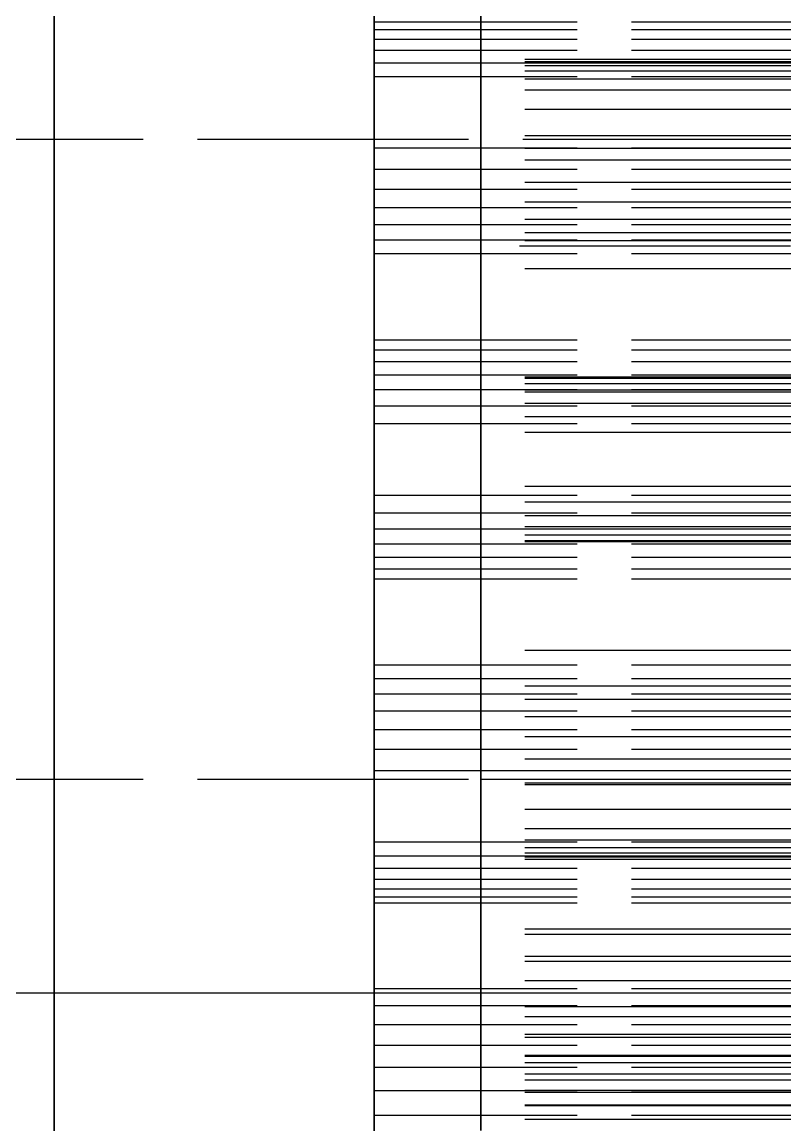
# Model space of a CAD drawing. Header units: millimetres. Extents: x -13 to 276, y -50 to 157.
# Drawn here: x 95.22 to 98.8, y 12.53 to 17.7 of the extents above; entities that cross this region are included whole.
import ezdxf

# ---------------------------------------------------------------- set-up
doc = ezdxf.new("R2010")
doc.units = ezdxf.units.MM
doc.linetypes.add('DASHED', pattern=[1.524, 1.27, -0.254])
doc.layers.add('HIDDEN', color=8, linetype='DASHED')
doc.layers.add('VISIBLE', color=7, linetype='CONTINUOUS')

msp = doc.modelspace()

# ---------------------------------------------------------------- linework, layer by layer
at = {"layer": 'HIDDEN'}
for points in [[(96.875, 21.58151), (96.875, 20.8831), (96.875, 20.18468), (96.875, 19.48627), (96.875, 18.78786), (96.875, 18.08944), (96.875, 17.39103), (96.875, 16.69262), (96.875, 15.99421), (96.875, 15.29579), (96.875, 14.59738), (96.875, 13.89897), (96.875, 13.20056), (96.875, 12.50214), (96.875, 11.80373), (96.875, 11.10532), (96.875, 10.4069), (96.875, 9.70849), (96.875, 9.01008), (96.875, 8.31167), (96.875, 7.61325)], [(96.875, 15.645), (96.875, 15.94857), (96.875, 16.25214), (96.875, 16.55571), (96.875, 16.85929), (96.875, 17.16286), (96.875, 17.46643), (96.875, 17.77), (96.875, 18.07357), (96.875, 18.37714), (96.875, 18.68071), (96.875, 18.98429), (96.875, 19.28786), (96.875, 19.59143), (96.875, 19.895), (96.875, 20.19857), (96.875, 20.50214), (96.875, 20.80571), (96.875, 21.10929), (96.875, 21.41286)], [(96.875, 21.41286), (96.875, 20.80571), (96.875, 20.19857), (96.875, 19.59143), (96.875, 18.98429), (96.875, 18.37714), (96.875, 17.77), (96.875, 17.16286), (96.875, 16.55571), (96.875, 15.94857), (96.875, 15.34143), (96.875, 14.73429), (96.875, 14.12714), (96.875, 13.52), (96.875, 12.91286), (96.875, 12.30571), (96.875, 11.69857), (96.875, 11.09143), (96.875, 10.48429), (96.875, 9.87714), (96.875, 9.27), (96.875, 8.66286), (96.875, 8.05571), (96.875, 7.44857)], [(95.375, 21.35929), (95.375, 20.59738), (95.375, 19.83548), (95.375, 19.07357), (95.375, 18.31167), (95.375, 17.54976), (95.375, 16.78786), (95.375, 16.02595), (95.375, 15.26405), (95.375, 14.50214), (95.375, 13.74024), (95.375, 12.97833), (95.375, 12.21643), (95.375, 11.45452), (95.375, 10.69262), (95.375, 9.93071), (95.375, 9.16881), (95.375, 8.4069), (95.375, 7.645)], [(96.875, 15.645), (96.875, 15.99421), (96.875, 16.34341), (96.875, 16.69262), (96.875, 17.04183), (96.875, 17.39103), (96.875, 17.74024), (96.875, 18.08944), (96.875, 18.43865), (96.875, 18.78786), (96.875, 19.13706), (96.875, 19.48627), (96.875, 19.83548), (96.875, 20.18468), (96.875, 20.53389), (96.875, 20.8831), (96.875, 21.2323)], [(97.375, 17.51967), (97.375, 17.8702)], [(97.375, 17.8702), (97.375, 17.51967)], [(96.875, 17.82754), (96.875, 17.65294), (96.875, 17.47833), (96.875, 17.30373), (96.875, 17.12913), (96.875, 16.95452), (96.875, 16.77992), (96.875, 16.60532), (96.875, 16.43071), (96.875, 16.25611), (96.875, 16.08151), (96.875, 15.9069), (96.875, 15.7323), (96.875, 15.5577), (96.875, 15.3831), (96.875, 15.20849), (96.875, 15.03389), (96.875, 14.85929), (96.875, 14.68468), (96.875, 14.51008), (96.875, 14.33548), (96.875, 14.16087), (96.875, 13.98627), (96.875, 13.81167), (96.875, 13.63706), (96.875, 13.46246), (96.875, 13.28786), (96.875, 13.11325), (96.875, 12.93865), (96.875, 12.76405), (96.875, 12.58944), (96.875, 12.41484)], [(95.375, 17.74817), (95.375, 17.66881), (95.375, 17.58944), (95.375, 17.51008), (95.375, 17.43071), (95.375, 17.35135), (95.375, 17.27198), (95.375, 17.19262), (95.375, 17.11325), (95.375, 17.03389), (95.375, 16.95452), (95.375, 16.87516), (95.375, 16.79579), (95.375, 16.71643), (95.375, 16.63706), (95.375, 16.5577), (95.375, 16.47833), (95.375, 16.39897), (95.375, 16.3196), (95.375, 16.24024), (95.375, 16.16087), (95.375, 16.08151), (95.375, 16.00214), (95.375, 15.92278), (95.375, 15.84341), (95.375, 15.76405), (95.375, 15.68468), (95.375, 15.60532), (95.375, 15.52595), (95.375, 15.44659), (95.375, 15.36722), (95.375, 15.28786), (95.375, 15.20849), (95.375, 15.12913), (95.375, 15.04976), (95.375, 14.9704), (95.375, 14.89103), (95.375, 14.81167), (95.375, 14.7323), (95.375, 14.65294), (95.375, 14.57357), (95.375, 14.49421), (95.375, 14.41484), (95.375, 14.33548), (95.375, 14.25611), (95.375, 14.17675), (95.375, 14.09738), (95.375, 14.01802), (95.375, 13.93865), (95.375, 13.85929), (95.375, 13.77992), (95.375, 13.70056), (95.375, 13.62119), (95.375, 13.54183), (95.375, 13.46246), (95.375, 13.3831), (95.375, 13.30373), (95.375, 13.22437), (95.375, 13.145)], [(95.375, 15.645), (95.375, 15.70849), (95.375, 15.77198), (95.375, 15.83548), (95.375, 15.89897), (95.375, 15.96246), (95.375, 16.02595), (95.375, 16.08944), (95.375, 16.15294), (95.375, 16.21643), (95.375, 16.27992), (95.375, 16.34341), (95.375, 16.4069), (95.375, 16.4704), (95.375, 16.53389), (95.375, 16.59738), (95.375, 16.66087), (95.375, 16.72437), (95.375, 16.78786), (95.375, 16.85135), (95.375, 16.91484), (95.375, 16.97833), (95.375, 17.04183), (95.375, 17.10532), (95.375, 17.16881), (95.375, 17.2323), (95.375, 17.29579), (95.375, 17.35929), (95.375, 17.42278), (95.375, 17.48627), (95.375, 17.54976), (95.375, 17.61325), (95.375, 17.67675), (95.375, 17.74024)], [(95.375, 17.74024), (95.375, 17.61325), (95.375, 17.48627), (95.375, 17.35929), (95.375, 17.2323), (95.375, 17.10532), (95.375, 16.97833), (95.375, 16.85135), (95.375, 16.72437), (95.375, 16.59738), (95.375, 16.4704), (95.375, 16.34341), (95.375, 16.21643), (95.375, 16.08944), (95.375, 15.96246), (95.375, 15.83548), (95.375, 15.70849), (95.375, 15.58151), (95.375, 15.45452), (95.375, 15.32754), (95.375, 15.20056), (95.375, 15.07357), (95.375, 14.94659), (95.375, 14.8196), (95.375, 14.69262), (95.375, 14.56563), (95.375, 14.43865), (95.375, 14.31167), (95.375, 14.18468), (95.375, 14.0577), (95.375, 13.93071), (95.375, 13.80373), (95.375, 13.67675), (95.375, 13.54976), (95.375, 13.42278), (95.375, 13.29579), (95.375, 13.16881), (95.375, 13.04183), (95.375, 12.91484), (95.375, 12.78786), (95.375, 12.66087), (95.375, 12.53389), (95.375, 12.4069)], [(95.375, 15.645), (95.375, 15.70849), (95.375, 15.77198), (95.375, 15.83548), (95.375, 15.89897), (95.375, 15.96246), (95.375, 16.02595), (95.375, 16.08944), (95.375, 16.15294), (95.375, 16.21643), (95.375, 16.27992), (95.375, 16.34341), (95.375, 16.4069), (95.375, 16.4704), (95.375, 16.53389), (95.375, 16.59738), (95.375, 16.66087), (95.375, 16.72437), (95.375, 16.78786), (95.375, 16.85135), (95.375, 16.91484), (95.375, 16.97833), (95.375, 17.04183), (95.375, 17.10532), (95.375, 17.16881), (95.375, 17.2323), (95.375, 17.29579), (95.375, 17.35929), (95.375, 17.42278), (95.375, 17.48627), (95.375, 17.54976), (95.375, 17.61325), (95.375, 17.67675), (95.375, 17.74024)], [(95.375, 17.74024), (95.375, 17.61325), (95.375, 17.48627), (95.375, 17.35929), (95.375, 17.2323), (95.375, 17.10532), (95.375, 16.97833), (95.375, 16.85135), (95.375, 16.72437), (95.375, 16.59738), (95.375, 16.4704), (95.375, 16.34341), (95.375, 16.21643), (95.375, 16.08944), (95.375, 15.96246), (95.375, 15.83548), (95.375, 15.70849), (95.375, 15.58151), (95.375, 15.45452), (95.375, 15.32754), (95.375, 15.20056), (95.375, 15.07357), (95.375, 14.94659), (95.375, 14.8196), (95.375, 14.69262), (95.375, 14.56563), (95.375, 14.43865), (95.375, 14.31167), (95.375, 14.18468), (95.375, 14.0577), (95.375, 13.93071), (95.375, 13.80373), (95.375, 13.67675), (95.375, 13.54976), (95.375, 13.42278), (95.375, 13.29579), (95.375, 13.16881), (95.375, 13.04183), (95.375, 12.91484), (95.375, 12.78786), (95.375, 12.66087), (95.375, 12.53389), (95.375, 12.4069)], [(96.875, 15.645), (96.875, 15.7323), (96.875, 15.8196), (96.875, 15.9069), (96.875, 15.99421), (96.875, 16.08151), (96.875, 16.16881), (96.875, 16.25611), (96.875, 16.34341), (96.875, 16.43071), (96.875, 16.51802), (96.875, 16.60532), (96.875, 16.69262), (96.875, 16.77992), (96.875, 16.86722), (96.875, 16.95452), (96.875, 17.04183), (96.875, 17.12913), (96.875, 17.21643), (96.875, 17.30373), (96.875, 17.39103), (96.875, 17.47833), (96.875, 17.56563), (96.875, 17.65294), (96.875, 17.74024)], [(95.375, 15.645), (95.375, 15.68468), (95.375, 15.72437), (95.375, 15.76405), (95.375, 15.80373), (95.375, 15.84341), (95.375, 15.8831), (95.375, 15.92278), (95.375, 15.96246), (95.375, 16.00214), (95.375, 16.04183), (95.375, 16.08151), (95.375, 16.12119), (95.375, 16.16087), (95.375, 16.20056), (95.375, 16.24024), (95.375, 16.27992), (95.375, 16.3196), (95.375, 16.35929), (95.375, 16.39897), (95.375, 16.43865), (95.375, 16.47833), (95.375, 16.51802), (95.375, 16.5577), (95.375, 16.59738), (95.375, 16.63706), (95.375, 16.67675), (95.375, 16.71643), (95.375, 16.75611), (95.375, 16.79579), (95.375, 16.83548), (95.375, 16.87516), (95.375, 16.91484), (95.375, 16.95452), (95.375, 16.99421), (95.375, 17.03389), (95.375, 17.07357), (95.375, 17.11325), (95.375, 17.15294), (95.375, 17.19262), (95.375, 17.2323), (95.375, 17.27198), (95.375, 17.31167), (95.375, 17.35135), (95.375, 17.39103), (95.375, 17.43071), (95.375, 17.4704), (95.375, 17.51008), (95.375, 17.54976), (95.375, 17.58944), (95.375, 17.62913), (95.375, 17.66881), (95.375, 17.70849)], [(96.875, 17.65794), (96.875, 17.69509)], [(96.875, 17.69509), (96.875, 17.65794)], [(100.875, 17.69509), (96.875, 17.69509)], [(96.875, 17.61327), (96.875, 17.65794)], [(96.875, 17.65794), (96.875, 17.61327)], [(100.875, 17.65794), (96.875, 17.65794)], [(100.875, 17.65794), (96.875, 17.65794)], [(96.875, 17.56156), (96.875, 17.61327)], [(96.875, 17.61327), (96.875, 17.56156)], [(100.875, 17.61327), (96.875, 17.61327)], [(100.875, 17.61327), (96.875, 17.61327)], [(96.875, 17.50319), (96.875, 17.56156)], [(96.875, 17.56156), (96.875, 17.50319)], [(100.875, 17.56156), (96.875, 17.56156)], [(100.875, 17.56156), (96.875, 17.56156)], [(96.875, 17.43843), (96.875, 17.50319)], [(96.875, 17.50319), (96.875, 17.43843)], [(100.875, 17.50319), (96.875, 17.50319)], [(100.875, 17.50319), (96.875, 17.50319)], [(97.375, 17.10316), (97.375, 17.51967)], [(97.375, 17.51967), (97.375, 17.10316)], [(100.375, 17.51967), (97.375, 17.51967)], [(100.375, 17.51967), (97.375, 17.51967)], [(97.375, 17.50301), (97.375, 17.50859)], [(97.375, 17.50859), (97.375, 17.50423)], [(97.375, 17.50423), (97.375, 17.50859)], [(97.375, 17.50859), (97.375, 17.50301)], [(100.375, 17.50859), (97.375, 17.50859)], [(100.375, 17.50859), (97.375, 17.50859)], [(97.375, 17.50423), (97.375, 17.48976)], [(97.375, 17.48976), (97.375, 17.50423)], [(100.375, 17.50423), (97.375, 17.50423)], [(100.375, 17.50423), (97.375, 17.50423)], [(97.375, 17.28472), (97.375, 17.50301)], [(97.375, 17.50301), (97.375, 17.28472)], [(100.375, 17.50301), (97.375, 17.50301)], [(100.375, 17.50301), (97.375, 17.50301)], [(97.375, 17.48976), (97.375, 17.46475)], [(97.375, 17.46475), (97.375, 17.48976)], [(100.375, 17.48976), (97.375, 17.48976)], [(100.375, 17.48976), (97.375, 17.48976)], [(96.875, 17.10388), (96.875, 17.43843)], [(96.875, 17.43843), (96.875, 17.10388)], [(100.875, 17.43843), (96.875, 17.43843)], [(100.875, 17.43843), (96.875, 17.43843)], [(97.375, 17.46475), (97.375, 17.42811)], [(97.375, 17.42811), (97.375, 17.46475)], [(100.375, 17.46475), (97.375, 17.46475)], [(100.375, 17.46475), (97.375, 17.46475)], [(97.375, 17.42811), (97.375, 17.37581)], [(97.375, 17.37581), (97.375, 17.42811)], [(100.375, 17.42811), (97.375, 17.42811)], [(100.375, 17.42811), (97.375, 17.42811)], [(97.375, 17.37581), (97.375, 17.10316)], [(97.375, 17.10316), (97.375, 17.37581)], [(100.375, 17.37581), (97.375, 17.37581)], [(100.375, 17.37581), (97.375, 17.37581)], [(97.375, 17.16201), (97.375, 17.28472)], [(97.375, 17.28472), (97.375, 17.16201)], [(100.375, 17.28472), (97.375, 17.28472)], [(100.375, 17.28472), (97.375, 17.28472)], [(97.375, 17.04819), (97.375, 17.16201)], [(97.375, 17.16201), (97.375, 17.04819)], [(100.375, 17.16201), (97.375, 17.16201)], [(100.375, 17.16201), (97.375, 17.16201)], [(146.085, 17.145), (89.375, 17.145)], [(96.875, 17.00434), (96.875, 17.10388)], [(96.875, 17.10388), (96.875, 17.00434)], [(100.875, 17.10388), (96.875, 17.10388)], [(100.875, 17.10388), (96.875, 17.10388)], [(100.375, 17.10316), (97.375, 17.10316)], [(100.375, 17.10316), (97.375, 17.10316)], [(96.875, 16.91113), (96.875, 17.00434)], [(96.875, 17.00434), (96.875, 16.91113)], [(100.875, 17.00434), (96.875, 17.00434)], [(100.875, 17.00434), (96.875, 17.00434)], [(97.375, 16.94403), (97.375, 17.04819)], [(97.375, 17.04819), (97.375, 16.94403)], [(100.375, 17.04819), (97.375, 17.04819)], [(100.375, 17.04819), (97.375, 17.04819)], [(96.875, 16.82454), (96.875, 16.91113)], [(96.875, 16.91113), (96.875, 16.82454)], [(100.875, 16.91113), (96.875, 16.91113)], [(100.875, 16.91113), (96.875, 16.91113)], [(97.375, 16.85059), (97.375, 16.94403)], [(97.375, 16.94403), (97.375, 16.85059)], [(100.375, 16.94403), (97.375, 16.94403)], [(100.375, 16.94403), (97.375, 16.94403)], [(97.375, 16.76971), (97.375, 16.85059)], [(97.375, 16.85059), (97.375, 16.76971)], [(100.375, 16.85059), (97.375, 16.85059)], [(100.375, 16.85059), (97.375, 16.85059)], [(96.875, 16.74496), (96.875, 16.82454)], [(96.875, 16.82454), (96.875, 16.74496)], [(100.875, 16.82454), (96.875, 16.82454)], [(100.875, 16.82454), (96.875, 16.82454)], [(96.875, 16.67291), (96.875, 16.74496)], [(96.875, 16.74496), (96.875, 16.67291)], [(100.875, 16.74496), (96.875, 16.74496)], [(100.875, 16.74496), (96.875, 16.74496)], [(97.375, 16.70668), (97.375, 16.76971)], [(97.375, 16.76971), (97.375, 16.70668)], [(100.375, 16.76971), (97.375, 16.76971)], [(100.375, 16.76971), (97.375, 16.76971)], [(97.375, 16.53944), (97.375, 16.70668)], [(97.375, 16.70668), (97.375, 16.53944)], [(100.375, 16.70668), (97.375, 16.70668)], [(100.375, 16.70668), (97.375, 16.70668)], [(96.875, 16.60911), (96.875, 16.67291)], [(96.875, 16.67291), (96.875, 16.60911)], [(100.875, 16.67291), (96.875, 16.67291)], [(100.875, 16.67291), (96.875, 16.67291)], [(97.375, 16.67), (97.375, 16.62952), (97.375, 16.58905), (97.375, 16.54857), (97.375, 16.5081), (97.375, 16.46762), (97.375, 16.42714), (97.375, 16.38667), (97.375, 16.34619), (97.375, 16.30571), (97.375, 16.26524), (97.375, 16.22476), (97.375, 16.18429), (97.375, 16.14381), (97.375, 16.10333), (97.375, 16.06286), (97.375, 16.02238), (97.375, 15.9819), (97.375, 15.94143), (97.375, 15.90095), (97.375, 15.86048), (97.375, 15.82), (97.375, 15.77952), (97.375, 15.73905), (97.375, 15.69857), (97.375, 15.6581), (97.375, 15.61762), (97.375, 15.57714), (97.375, 15.53667), (97.375, 15.49619), (97.375, 15.45571), (97.375, 15.41524), (97.375, 15.37476), (97.375, 15.33429), (97.375, 15.29381), (97.375, 15.25333), (97.375, 15.21286), (97.375, 15.17238), (97.375, 15.1319), (97.375, 15.09143), (97.375, 15.05095), (97.375, 15.01048), (97.375, 14.97), (97.375, 14.92952), (97.375, 14.88905), (97.375, 14.84857), (97.375, 14.8081), (97.375, 14.76762), (97.375, 14.72714), (97.375, 14.68667), (97.375, 14.64619), (97.375, 14.60571), (97.375, 14.56524), (97.375, 14.52476), (97.375, 14.48429), (97.375, 14.44381), (97.375, 14.40333), (97.375, 14.36286), (97.375, 14.32238), (97.375, 14.2819), (97.375, 14.24143), (97.375, 14.20095), (97.375, 14.16048), (97.375, 14.12)], [(97.375, 14.12), (97.375, 14.16048), (97.375, 14.20095), (97.375, 14.24143), (97.375, 14.2819), (97.375, 14.32238), (97.375, 14.36286), (97.375, 14.40333), (97.375, 14.44381), (97.375, 14.48429), (97.375, 14.52476), (97.375, 14.56524), (97.375, 14.60571), (97.375, 14.64619), (97.375, 14.68667), (97.375, 14.72714), (97.375, 14.76762), (97.375, 14.8081), (97.375, 14.84857), (97.375, 14.88905), (97.375, 14.92952), (97.375, 14.97), (97.375, 15.01048), (97.375, 15.05095), (97.375, 15.09143), (97.375, 15.1319), (97.375, 15.17238), (97.375, 15.21286), (97.375, 15.25333), (97.375, 15.29381), (97.375, 15.33429), (97.375, 15.37476), (97.375, 15.41524), (97.375, 15.45571), (97.375, 15.49619), (97.375, 15.53667), (97.375, 15.57714), (97.375, 15.61762), (97.375, 15.6581), (97.375, 15.69857), (97.375, 15.73905), (97.375, 15.77952), (97.375, 15.82), (97.375, 15.86048), (97.375, 15.90095), (97.375, 15.94143), (97.375, 15.9819), (97.375, 16.02238), (97.375, 16.06286), (97.375, 16.10333), (97.375, 16.14381), (97.375, 16.18429), (97.375, 16.22476), (97.375, 16.26524), (97.375, 16.30571), (97.375, 16.34619), (97.375, 16.38667), (97.375, 16.42714), (97.375, 16.46762), (97.375, 16.5081), (97.375, 16.54857), (97.375, 16.58905), (97.375, 16.62952), (97.375, 16.67)], [(100.375, 16.67), (97.375, 16.67)], [(100.375, 16.67), (97.375, 16.67)], [(97.375, 15.645), (97.375, 15.66087), (97.375, 15.67675), (97.375, 15.69262), (97.375, 15.70849), (97.375, 15.72437), (97.375, 15.74024), (97.375, 15.75611), (97.375, 15.77198), (97.375, 15.78786), (97.375, 15.80373), (97.375, 15.8196), (97.375, 15.83548), (97.375, 15.85135), (97.375, 15.86722), (97.375, 15.8831), (97.375, 15.89897), (97.375, 15.91484), (97.375, 15.93071), (97.375, 15.94659), (97.375, 15.96246), (97.375, 15.97833), (97.375, 15.99421), (97.375, 16.01008), (97.375, 16.02595), (97.375, 16.04183), (97.375, 16.0577), (97.375, 16.07357), (97.375, 16.08944), (97.375, 16.10532), (97.375, 16.12119), (97.375, 16.13706), (97.375, 16.15294), (97.375, 16.16881), (97.375, 16.18468), (97.375, 16.20056), (97.375, 16.21643), (97.375, 16.2323), (97.375, 16.24817), (97.375, 16.26405), (97.375, 16.27992), (97.375, 16.29579), (97.375, 16.31167), (97.375, 16.32754), (97.375, 16.34341), (97.375, 16.35929), (97.375, 16.37516), (97.375, 16.39103), (97.375, 16.4069), (97.375, 16.42278), (97.375, 16.43865), (97.375, 16.45452), (97.375, 16.4704), (97.375, 16.48627), (97.375, 16.50214), (97.375, 16.51802), (97.375, 16.53389), (97.375, 16.54976), (97.375, 16.56563), (97.375, 16.58151), (97.375, 16.59738), (97.375, 16.61325), (97.375, 16.62913), (97.375, 16.645)], [(101.874, 16.645), (97.375, 16.645)], [(101.874, 16.645), (97.375, 16.645)], [(97.375, 16.645), (97.375, 16.60532), (97.375, 16.56563), (97.375, 16.52595), (97.375, 16.48627), (97.375, 16.44659), (97.375, 16.4069), (97.375, 16.36722), (97.375, 16.32754), (97.375, 16.28786), (97.375, 16.24817), (97.375, 16.20849), (97.375, 16.16881), (97.375, 16.12913), (97.375, 16.08944), (97.375, 16.04976), (97.375, 16.01008), (97.375, 15.9704), (97.375, 15.93071), (97.375, 15.89103), (97.375, 15.85135), (97.375, 15.81167), (97.375, 15.77198), (97.375, 15.7323), (97.375, 15.69262), (97.375, 15.65294), (97.375, 15.61325), (97.375, 15.57357), (97.375, 15.53389), (97.375, 15.49421), (97.375, 15.45452), (97.375, 15.41484), (97.375, 15.37516), (97.375, 15.33548), (97.375, 15.29579), (97.375, 15.25611), (97.375, 15.21643), (97.375, 15.17675), (97.375, 15.13706), (97.375, 15.09738), (97.375, 15.0577), (97.375, 15.01802), (97.375, 14.97833), (97.375, 14.93865), (97.375, 14.89897), (97.375, 14.85929), (97.375, 14.8196), (97.375, 14.77992), (97.375, 14.74024), (97.375, 14.70056), (97.375, 14.66087), (97.375, 14.62119), (97.375, 14.58151), (97.375, 14.54183), (97.375, 14.50214), (97.375, 14.46246), (97.375, 14.42278), (97.375, 14.3831), (97.375, 14.34341), (97.375, 14.30373), (97.375, 14.26405), (97.375, 14.22437), (97.375, 14.18468), (97.375, 14.145)], [(96.875, 16.20483), (96.875, 16.60911)], [(96.875, 16.60911), (96.875, 16.20483)], [(100.875, 16.60911), (96.875, 16.60911)], [(100.875, 16.60911), (96.875, 16.60911)], [(97.375, 15.97047), (97.375, 16.53944)], [(97.375, 16.53944), (97.375, 15.97047)], [(100.375, 16.53944), (97.375, 16.53944)], [(100.375, 16.53944), (97.375, 16.53944)], [(96.875, 16.15828), (96.875, 16.20483)], [(96.875, 16.20483), (96.875, 16.15828)], [(100.875, 16.20483), (96.875, 16.20483)], [(100.875, 16.20483), (96.875, 16.20483)], [(96.875, 16.10345), (96.875, 16.15828)], [(96.875, 16.15828), (96.875, 16.10345)], [(100.875, 16.15828), (96.875, 16.15828)], [(100.875, 16.15828), (96.875, 16.15828)], [(96.875, 16.04105), (96.875, 16.10345)], [(96.875, 16.10345), (96.875, 16.04105)], [(100.875, 16.10345), (96.875, 16.10345)], [(100.875, 16.10345), (96.875, 16.10345)], [(96.875, 15.97161), (96.875, 16.04105)], [(96.875, 16.04105), (96.875, 15.97161)], [(100.875, 16.04105), (96.875, 16.04105)], [(100.875, 16.04105), (96.875, 16.04105)], [(97.375, 16.02513), (97.375, 16.03132)], [(97.375, 16.03132), (97.375, 15.97047)], [(97.375, 16.03132), (97.375, 16.02513)], [(97.375, 15.97047), (97.375, 16.03132)], [(100.375, 16.03132), (97.375, 16.03132)], [(100.375, 16.03132), (97.375, 16.03132)], [(97.375, 15.99958), (97.375, 16.02513)], [(97.375, 16.02513), (97.375, 15.99958)], [(100.375, 16.02513), (97.375, 16.02513)], [(100.375, 16.02513), (97.375, 16.02513)], [(96.875, 15.89549), (96.875, 15.97161)], [(96.875, 15.97161), (96.875, 15.89549)], [(100.875, 15.97161), (96.875, 15.97161)], [(100.875, 15.97161), (96.875, 15.97161)], [(97.375, 15.96008), (97.375, 15.99958)], [(97.375, 15.99958), (97.375, 15.96008)], [(100.375, 15.99958), (97.375, 15.99958)], [(100.375, 15.99958), (97.375, 15.99958)], [(100.375, 15.97047), (97.375, 15.97047)], [(100.375, 15.97047), (97.375, 15.97047)], [(97.375, 15.90829), (97.375, 15.96008)], [(97.375, 15.96008), (97.375, 15.90829)], [(100.375, 15.96008), (97.375, 15.96008)], [(100.375, 15.96008), (97.375, 15.96008)], [(96.875, 15.81299), (96.875, 15.89549)], [(96.875, 15.89549), (96.875, 15.81299)], [(100.875, 15.89549), (96.875, 15.89549)], [(100.875, 15.89549), (96.875, 15.89549)], [(97.375, 15.8451), (97.375, 15.90829)], [(97.375, 15.90829), (97.375, 15.8451)], [(100.375, 15.90829), (97.375, 15.90829)], [(100.375, 15.90829), (97.375, 15.90829)], [(97.375, 15.77103), (97.375, 15.8451)], [(97.375, 15.8451), (97.375, 15.77103)], [(100.375, 15.8451), (97.375, 15.8451)], [(100.375, 15.8451), (97.375, 15.8451)], [(96.875, 15.47701), (96.875, 15.81299)], [(96.875, 15.81299), (96.875, 15.47701)], [(100.875, 15.81299), (96.875, 15.81299)], [(100.875, 15.81299), (96.875, 15.81299)], [(97.375, 15.51897), (97.375, 15.77103)], [(97.375, 15.77103), (97.375, 15.51897)], [(100.375, 15.77103), (97.375, 15.77103)], [(100.375, 15.77103), (97.375, 15.77103)], [(95.375, 12.4704), (95.375, 12.53389), (95.375, 12.59738), (95.375, 12.66087), (95.375, 12.72437), (95.375, 12.78786), (95.375, 12.85135), (95.375, 12.91484), (95.375, 12.97833), (95.375, 13.04183), (95.375, 13.10532), (95.375, 13.16881), (95.375, 13.2323), (95.375, 13.29579), (95.375, 13.35929), (95.375, 13.42278), (95.375, 13.48627), (95.375, 13.54976), (95.375, 13.61325), (95.375, 13.67675), (95.375, 13.74024), (95.375, 13.80373), (95.375, 13.86722), (95.375, 13.93071), (95.375, 13.99421), (95.375, 14.0577), (95.375, 14.12119), (95.375, 14.18468), (95.375, 14.24817), (95.375, 14.31167), (95.375, 14.37516), (95.375, 14.43865), (95.375, 14.50214), (95.375, 14.56563), (95.375, 14.62913), (95.375, 14.69262), (95.375, 14.75611), (95.375, 14.8196), (95.375, 14.8831), (95.375, 14.94659), (95.375, 15.01008), (95.375, 15.07357), (95.375, 15.13706), (95.375, 15.20056), (95.375, 15.26405), (95.375, 15.32754), (95.375, 15.39103), (95.375, 15.45452), (95.375, 15.51802), (95.375, 15.58151), (95.375, 15.645)], [(95.375, 12.4704), (95.375, 12.53389), (95.375, 12.59738), (95.375, 12.66087), (95.375, 12.72437), (95.375, 12.78786), (95.375, 12.85135), (95.375, 12.91484), (95.375, 12.97833), (95.375, 13.04183), (95.375, 13.10532), (95.375, 13.16881), (95.375, 13.2323), (95.375, 13.29579), (95.375, 13.35929), (95.375, 13.42278), (95.375, 13.48627), (95.375, 13.54976), (95.375, 13.61325), (95.375, 13.67675), (95.375, 13.74024), (95.375, 13.80373), (95.375, 13.86722), (95.375, 13.93071), (95.375, 13.99421), (95.375, 14.0577), (95.375, 14.12119), (95.375, 14.18468), (95.375, 14.24817), (95.375, 14.31167), (95.375, 14.37516), (95.375, 14.43865), (95.375, 14.50214), (95.375, 14.56563), (95.375, 14.62913), (95.375, 14.69262), (95.375, 14.75611), (95.375, 14.8196), (95.375, 14.8831), (95.375, 14.94659), (95.375, 15.01008), (95.375, 15.07357), (95.375, 15.13706), (95.375, 15.20056), (95.375, 15.26405), (95.375, 15.32754), (95.375, 15.39103), (95.375, 15.45452), (95.375, 15.51802), (95.375, 15.58151), (95.375, 15.645)], [(95.375, 13.145), (95.375, 13.18468), (95.375, 13.22437), (95.375, 13.26405), (95.375, 13.30373), (95.375, 13.34341), (95.375, 13.3831), (95.375, 13.42278), (95.375, 13.46246), (95.375, 13.50214), (95.375, 13.54183), (95.375, 13.58151), (95.375, 13.62119), (95.375, 13.66087), (95.375, 13.70056), (95.375, 13.74024), (95.375, 13.77992), (95.375, 13.8196), (95.375, 13.85929), (95.375, 13.89897), (95.375, 13.93865), (95.375, 13.97833), (95.375, 14.01802), (95.375, 14.0577), (95.375, 14.09738), (95.375, 14.13706), (95.375, 14.17675), (95.375, 14.21643), (95.375, 14.25611), (95.375, 14.29579), (95.375, 14.33548), (95.375, 14.37516), (95.375, 14.41484), (95.375, 14.45452), (95.375, 14.49421), (95.375, 14.53389), (95.375, 14.57357), (95.375, 14.61325), (95.375, 14.65294), (95.375, 14.69262), (95.375, 14.7323), (95.375, 14.77198), (95.375, 14.81167), (95.375, 14.85135), (95.375, 14.89103), (95.375, 14.93071), (95.375, 14.9704), (95.375, 15.01008), (95.375, 15.04976), (95.375, 15.08944), (95.375, 15.12913), (95.375, 15.16881), (95.375, 15.20849), (95.375, 15.24817), (95.375, 15.28786), (95.375, 15.32754), (95.375, 15.36722), (95.375, 15.4069), (95.375, 15.44659), (95.375, 15.48627), (95.375, 15.52595), (95.375, 15.56563), (95.375, 15.60532), (95.375, 15.645)], [(96.875, 12.50214), (96.875, 12.58944), (96.875, 12.67675), (96.875, 12.76405), (96.875, 12.85135), (96.875, 12.93865), (96.875, 13.02595), (96.875, 13.11325), (96.875, 13.20056), (96.875, 13.28786), (96.875, 13.37516), (96.875, 13.46246), (96.875, 13.54976), (96.875, 13.63706), (96.875, 13.72437), (96.875, 13.81167), (96.875, 13.89897), (96.875, 13.98627), (96.875, 14.07357), (96.875, 14.16087), (96.875, 14.24817), (96.875, 14.33548), (96.875, 14.42278), (96.875, 14.51008), (96.875, 14.59738), (96.875, 14.68468), (96.875, 14.77198), (96.875, 14.85929), (96.875, 14.94659), (96.875, 15.03389), (96.875, 15.12119), (96.875, 15.20849), (96.875, 15.29579), (96.875, 15.3831), (96.875, 15.4704), (96.875, 15.5577), (96.875, 15.645)], [(96.875, 7.61325), (96.875, 7.96246), (96.875, 8.31167), (96.875, 8.66087), (96.875, 9.01008), (96.875, 9.35929), (96.875, 9.70849), (96.875, 10.0577), (96.875, 10.4069), (96.875, 10.75611), (96.875, 11.10532), (96.875, 11.45452), (96.875, 11.80373), (96.875, 12.15294), (96.875, 12.50214), (96.875, 12.85135), (96.875, 13.20056), (96.875, 13.54976), (96.875, 13.89897), (96.875, 14.24817), (96.875, 14.59738), (96.875, 14.94659), (96.875, 15.29579), (96.875, 15.645)], [(96.875, 12.30571), (96.875, 12.60929), (96.875, 12.91286), (96.875, 13.21643), (96.875, 13.52), (96.875, 13.82357), (96.875, 14.12714), (96.875, 14.43071), (96.875, 14.73429), (96.875, 15.03786), (96.875, 15.34143), (96.875, 15.645)], [(97.375, 14.145), (97.375, 14.16881), (97.375, 14.19262), (97.375, 14.21643), (97.375, 14.24024), (97.375, 14.26405), (97.375, 14.28786), (97.375, 14.31167), (97.375, 14.33548), (97.375, 14.35929), (97.375, 14.3831), (97.375, 14.4069), (97.375, 14.43071), (97.375, 14.45452), (97.375, 14.47833), (97.375, 14.50214), (97.375, 14.52595), (97.375, 14.54976), (97.375, 14.57357), (97.375, 14.59738), (97.375, 14.62119), (97.375, 14.645), (97.375, 14.66881), (97.375, 14.69262), (97.375, 14.71643), (97.375, 14.74024), (97.375, 14.76405), (97.375, 14.78786), (97.375, 14.81167), (97.375, 14.83548), (97.375, 14.85929), (97.375, 14.8831), (97.375, 14.9069), (97.375, 14.93071), (97.375, 14.95452), (97.375, 14.97833), (97.375, 15.00214), (97.375, 15.02595), (97.375, 15.04976), (97.375, 15.07357), (97.375, 15.09738), (97.375, 15.12119), (97.375, 15.145), (97.375, 15.16881), (97.375, 15.19262), (97.375, 15.21643), (97.375, 15.24024), (97.375, 15.26405), (97.375, 15.28786), (97.375, 15.31167), (97.375, 15.33548), (97.375, 15.35929), (97.375, 15.3831), (97.375, 15.4069), (97.375, 15.43071), (97.375, 15.45452), (97.375, 15.47833), (97.375, 15.50214), (97.375, 15.52595), (97.375, 15.54976), (97.375, 15.57357), (97.375, 15.59738), (97.375, 15.62119), (97.375, 15.645)], [(97.375, 15.4449), (97.375, 15.51897)], [(97.375, 15.51897), (97.375, 15.4449)], [(100.375, 15.51897), (97.375, 15.51897)], [(100.375, 15.51897), (97.375, 15.51897)], [(96.875, 15.39451), (96.875, 15.47701)], [(96.875, 15.47701), (96.875, 15.39451)], [(100.875, 15.47701), (96.875, 15.47701)], [(100.875, 15.47701), (96.875, 15.47701)], [(97.375, 15.38171), (97.375, 15.4449)], [(97.375, 15.4449), (97.375, 15.38171)], [(100.375, 15.4449), (97.375, 15.4449)], [(100.375, 15.4449), (97.375, 15.4449)], [(96.875, 15.31839), (96.875, 15.39451)], [(96.875, 15.39451), (96.875, 15.31839)], [(100.875, 15.39451), (96.875, 15.39451)], [(100.875, 15.39451), (96.875, 15.39451)], [(97.375, 15.32992), (97.375, 15.38171)], [(97.375, 15.38171), (97.375, 15.32992)], [(100.375, 15.38171), (97.375, 15.38171)], [(100.375, 15.38171), (97.375, 15.38171)], [(96.875, 15.24895), (96.875, 15.31839)], [(96.875, 15.31839), (96.875, 15.24895)], [(100.875, 15.31839), (96.875, 15.31839)], [(100.875, 15.31839), (96.875, 15.31839)], [(97.375, 15.29042), (97.375, 15.32992)], [(97.375, 15.32992), (97.375, 15.29042)], [(100.375, 15.32992), (97.375, 15.32992)], [(100.375, 15.32992), (97.375, 15.32992)], [(100.375, 15.31953), (97.375, 15.31953)], [(97.375, 15.31953), (97.375, 15.25868)], [(97.375, 14.75056), (97.375, 15.31953)], [(97.375, 15.31953), (97.375, 14.75056)], [(97.375, 15.25868), (97.375, 15.31953)], [(100.375, 15.31953), (97.375, 15.31953)], [(96.875, 15.18655), (96.875, 15.24895)], [(96.875, 15.24895), (96.875, 15.18655)], [(100.875, 15.24895), (96.875, 15.24895)], [(100.875, 15.24895), (96.875, 15.24895)], [(97.375, 15.26487), (97.375, 15.29042)], [(97.375, 15.29042), (97.375, 15.26487)], [(100.375, 15.29042), (97.375, 15.29042)], [(100.375, 15.29042), (97.375, 15.29042)], [(100.375, 15.26487), (97.375, 15.26487)], [(97.375, 15.25868), (97.375, 15.26487)], [(97.375, 15.26487), (97.375, 15.25868)], [(100.375, 15.26487), (97.375, 15.26487)], [(100.375, 15.25868), (97.375, 15.25868)], [(100.375, 15.25868), (97.375, 15.25868)], [(96.875, 15.13172), (96.875, 15.18655)], [(96.875, 15.18655), (96.875, 15.13172)], [(100.875, 15.18655), (96.875, 15.18655)], [(100.875, 15.18655), (96.875, 15.18655)], [(96.875, 15.08517), (96.875, 15.13172)], [(96.875, 15.13172), (96.875, 15.08517)], [(100.875, 15.13172), (96.875, 15.13172)], [(100.875, 15.13172), (96.875, 15.13172)], [(96.875, 15.08517), (96.875, 14.68089)], [(96.875, 14.68089), (96.875, 15.08517)], [(100.875, 15.08517), (96.875, 15.08517)], [(100.875, 15.08517), (96.875, 15.08517)], [(100.375, 14.75056), (97.375, 14.75056)], [(97.375, 14.58332), (97.375, 14.75056)], [(97.375, 14.75056), (97.375, 14.58332)], [(100.375, 14.75056), (97.375, 14.75056)], [(96.875, 14.68089), (96.875, 14.61709)], [(96.875, 14.61709), (96.875, 14.68089)], [(100.875, 14.68089), (96.875, 14.68089)], [(100.875, 14.68089), (96.875, 14.68089)], [(96.875, 14.61709), (96.875, 14.54504)], [(96.875, 14.54504), (96.875, 14.61709)], [(100.875, 14.61709), (96.875, 14.61709)], [(100.875, 14.61709), (96.875, 14.61709)], [(97.375, 14.52029), (97.375, 14.58332)], [(97.375, 14.58332), (97.375, 14.52029)], [(100.375, 14.58332), (97.375, 14.58332)], [(100.375, 14.58332), (97.375, 14.58332)], [(96.875, 14.54504), (96.875, 14.46546)], [(96.875, 14.46546), (96.875, 14.54504)], [(100.875, 14.54504), (96.875, 14.54504)], [(100.875, 14.54504), (96.875, 14.54504)], [(97.375, 14.43941), (97.375, 14.52029)], [(97.375, 14.52029), (97.375, 14.43941)], [(100.375, 14.52029), (97.375, 14.52029)], [(100.375, 14.52029), (97.375, 14.52029)], [(96.875, 14.46546), (96.875, 14.37887)], [(96.875, 14.37887), (96.875, 14.46546)], [(100.875, 14.46546), (96.875, 14.46546)], [(100.875, 14.46546), (96.875, 14.46546)], [(97.375, 14.34597), (97.375, 14.43941)], [(97.375, 14.43941), (97.375, 14.34597)], [(100.375, 14.43941), (97.375, 14.43941)], [(100.375, 14.43941), (97.375, 14.43941)], [(96.875, 14.37887), (96.875, 14.28566)], [(96.875, 14.28566), (96.875, 14.37887)], [(100.875, 14.37887), (96.875, 14.37887)], [(100.875, 14.37887), (96.875, 14.37887)], [(97.375, 14.24181), (97.375, 14.34597)], [(97.375, 14.34597), (97.375, 14.24181)], [(100.375, 14.34597), (97.375, 14.34597)], [(100.375, 14.34597), (97.375, 14.34597)], [(96.875, 14.28566), (96.875, 14.18612)], [(96.875, 14.18612), (96.875, 14.28566)], [(100.875, 14.28566), (96.875, 14.28566)], [(100.875, 14.28566), (96.875, 14.28566)], [(97.375, 14.12799), (97.375, 14.24181)], [(97.375, 14.24181), (97.375, 14.12799)], [(100.375, 14.24181), (97.375, 14.24181)], [(100.375, 14.24181), (97.375, 14.24181)], [(96.875, 14.18612), (96.875, 13.85157)], [(96.875, 13.85157), (96.875, 14.18612)], [(100.875, 14.18612), (96.875, 14.18612)], [(100.875, 14.18612), (96.875, 14.18612)], [(97.375, 14.18684), (97.375, 13.91419)], [(97.375, 13.77033), (97.375, 14.18684)], [(97.375, 14.18684), (97.375, 13.77033)], [(97.375, 13.91419), (97.375, 14.18684)], [(100.375, 14.18684), (97.375, 14.18684)], [(100.375, 14.18684), (97.375, 14.18684)], [(146.085, 14.145), (89.375, 14.145)], [(102.875, 14.145), (97.375, 14.145)], [(97.375, 14.00528), (97.375, 14.12799)], [(97.375, 14.12799), (97.375, 14.00528)], [(100.375, 14.12799), (97.375, 14.12799)], [(100.375, 14.12799), (97.375, 14.12799)], [(100.375, 14.12), (97.375, 14.12)], [(97.375, 13.78699), (97.375, 14.00528)], [(97.375, 14.00528), (97.375, 13.78699)], [(100.375, 14.00528), (97.375, 14.00528)], [(100.375, 14.00528), (97.375, 14.00528)], [(97.375, 13.91419), (97.375, 13.86189)], [(97.375, 13.86189), (97.375, 13.91419)], [(100.375, 13.91419), (97.375, 13.91419)], [(100.375, 13.91419), (97.375, 13.91419)], [(96.875, 13.85157), (96.875, 13.78681)], [(96.875, 13.78681), (96.875, 13.85157)], [(100.875, 13.85157), (96.875, 13.85157)], [(100.875, 13.85157), (96.875, 13.85157)], [(97.375, 13.86189), (97.375, 13.82525)], [(97.375, 13.82525), (97.375, 13.86189)], [(100.375, 13.86189), (97.375, 13.86189)], [(100.375, 13.86189), (97.375, 13.86189)], [(97.375, 13.82525), (97.375, 13.80024)], [(97.375, 13.80024), (97.375, 13.82525)], [(100.375, 13.82525), (97.375, 13.82525)], [(100.375, 13.82525), (97.375, 13.82525)], [(97.375, 13.80024), (97.375, 13.78577)], [(97.375, 13.78577), (97.375, 13.80024)], [(100.375, 13.80024), (97.375, 13.80024)], [(100.375, 13.80024), (97.375, 13.80024)], [(96.875, 13.78681), (96.875, 13.72844)], [(96.875, 13.72844), (96.875, 13.78681)], [(100.875, 13.78681), (96.875, 13.78681)], [(100.875, 13.78681), (96.875, 13.78681)], [(97.375, 13.78141), (97.375, 13.78699)], [(97.375, 13.78699), (97.375, 13.78141)], [(100.375, 13.78699), (97.375, 13.78699)], [(100.375, 13.78699), (97.375, 13.78699)], [(97.375, 13.78577), (97.375, 13.78141)], [(97.375, 13.78141), (97.375, 13.78577)], [(100.375, 13.78577), (97.375, 13.78577)], [(100.375, 13.78577), (97.375, 13.78577)], [(100.375, 13.78141), (97.375, 13.78141)], [(100.375, 13.78141), (97.375, 13.78141)], [(97.375, 13.4198), (97.375, 13.77033)], [(97.375, 13.77033), (97.375, 13.4198)], [(100.375, 13.77033), (97.375, 13.77033)], [(100.375, 13.77033), (97.375, 13.77033)], [(96.875, 13.72844), (96.875, 13.67673)], [(96.875, 13.67673), (96.875, 13.72844)], [(100.875, 13.72844), (96.875, 13.72844)], [(100.875, 13.72844), (96.875, 13.72844)], [(96.875, 13.67673), (96.875, 13.63206)], [(96.875, 13.63206), (96.875, 13.67673)], [(100.875, 13.67673), (96.875, 13.67673)], [(100.875, 13.67673), (96.875, 13.67673)], [(96.875, 13.63206), (96.875, 13.59491)], [(96.875, 13.59491), (96.875, 13.63206)], [(100.875, 13.63206), (96.875, 13.63206)], [(100.875, 13.63206), (96.875, 13.63206)], [(96.875, 13.59491), (96.875, 13.56601)], [(96.875, 13.56601), (96.875, 13.59491)], [(100.875, 13.59491), (96.875, 13.59491)], [(100.875, 13.59491), (96.875, 13.59491)], [(96.875, 13.56601), (96.875, 13.16518)], [(96.875, 13.16518), (96.875, 13.56601)], [(100.875, 13.56601), (96.875, 13.56601)], [(100.875, 13.56601), (96.875, 13.56601)], [(97.375, 13.44486), (97.375, 13.03348)], [(97.375, 13.29241), (97.375, 13.44486)], [(97.375, 13.44486), (97.375, 13.29241)], [(97.375, 13.03348), (97.375, 13.44486)], [(100.375, 13.44486), (97.375, 13.44486)], [(100.375, 13.44486), (97.375, 13.44486)], [(97.375, 13.31682), (97.375, 13.4198)], [(97.375, 13.4198), (97.375, 13.31682)], [(100.375, 13.4198), (97.375, 13.4198)], [(100.375, 13.4198), (97.375, 13.4198)], [(97.375, 13.20227), (97.375, 13.31682)], [(97.375, 13.31682), (97.375, 13.20227)], [(100.375, 13.31682), (97.375, 13.31682)], [(100.375, 13.31682), (97.375, 13.31682)], [(97.375, 12.85252), (97.375, 13.29241)], [(97.375, 13.29241), (97.375, 12.85252)], [(100.375, 13.29241), (97.375, 13.29241)], [(100.375, 13.29241), (97.375, 13.29241)], [(97.375, 13.07994), (97.375, 13.20227)], [(97.375, 13.20227), (97.375, 13.07994)], [(100.375, 13.20227), (97.375, 13.20227)], [(100.375, 13.20227), (97.375, 13.20227)], [(146.385, 13.145), (95.375, 13.145)], [(101.375, 13.145), (95.375, 13.145)], [(96.875, 13.16518), (96.875, 13.08467)], [(96.875, 13.08467), (96.875, 13.16518)], [(100.875, 13.16518), (96.875, 13.16518)], [(100.875, 13.16518), (96.875, 13.16518)], [(96.875, 13.08467), (96.875, 12.99601)], [(96.875, 12.99601), (96.875, 13.08467)], [(100.875, 13.08467), (96.875, 13.08467)], [(100.875, 13.08467), (96.875, 13.08467)], [(97.375, 12.95131), (97.375, 13.07994)], [(97.375, 13.07994), (97.375, 12.95131)], [(100.375, 13.07994), (97.375, 13.07994)], [(100.375, 13.07994), (97.375, 13.07994)], [(97.375, 13.03348), (97.375, 12.93669)], [(97.375, 12.93669), (97.375, 13.03348)], [(100.375, 13.03348), (97.375, 13.03348)], [(100.375, 13.03348), (97.375, 13.03348)], [(96.875, 12.99601), (96.875, 12.89993)], [(96.875, 12.89993), (96.875, 12.99601)], [(100.875, 12.99601), (96.875, 12.99601)], [(100.875, 12.99601), (96.875, 12.99601)], [(97.375, 12.81737), (97.375, 12.95131)], [(97.375, 12.95131), (97.375, 12.81737)], [(100.375, 12.95131), (97.375, 12.95131)], [(100.375, 12.95131), (97.375, 12.95131)], [(97.375, 12.93669), (97.375, 12.84768)], [(97.375, 12.84768), (97.375, 12.93669)], [(100.375, 12.93669), (97.375, 12.93669)], [(100.375, 12.93669), (97.375, 12.93669)], [(96.875, 12.89993), (96.875, 12.79694)], [(96.875, 12.79694), (96.875, 12.89993)], [(100.875, 12.89993), (96.875, 12.89993)], [(100.875, 12.89993), (96.875, 12.89993)], [(97.375, 12.73718), (97.375, 12.85252)], [(97.375, 12.85252), (97.375, 12.73718)], [(100.375, 12.85252), (97.375, 12.85252)], [(100.375, 12.85252), (97.375, 12.85252)], [(97.375, 12.84768), (97.375, 12.76486)], [(97.375, 12.76486), (97.375, 12.84768)], [(100.375, 12.84768), (97.375, 12.84768)], [(100.375, 12.84768), (97.375, 12.84768)], [(97.375, 12.67889), (97.375, 12.81737)], [(97.375, 12.81737), (97.375, 12.67889)], [(100.375, 12.81737), (97.375, 12.81737)], [(100.375, 12.81737), (97.375, 12.81737)], [(96.875, 12.79694), (96.875, 12.68743)], [(96.875, 12.68743), (96.875, 12.79694)], [(100.875, 12.79694), (96.875, 12.79694)], [(100.875, 12.79694), (96.875, 12.79694)], [(97.375, 12.76486), (97.375, 12.68802)], [(97.375, 12.68802), (97.375, 12.76486)], [(100.375, 12.76486), (97.375, 12.76486)], [(100.375, 12.76486), (97.375, 12.76486)], [(97.375, 12.61966), (97.375, 12.73718)], [(97.375, 12.73718), (97.375, 12.61966)], [(100.375, 12.73718), (97.375, 12.73718)], [(100.375, 12.73718), (97.375, 12.73718)], [(96.875, 12.68743), (96.875, 12.57169)], [(96.875, 12.57169), (96.875, 12.68743)], [(100.875, 12.68743), (96.875, 12.68743)], [(100.875, 12.68743), (96.875, 12.68743)], [(97.375, 12.68802), (97.375, 12.61727)], [(97.375, 12.61727), (97.375, 12.68802)], [(100.375, 12.68802), (97.375, 12.68802)], [(100.375, 12.68802), (97.375, 12.68802)], [(97.375, 12.55286), (97.375, 12.67889)], [(97.375, 12.67889), (97.375, 12.55286)], [(100.375, 12.67889), (97.375, 12.67889)], [(100.375, 12.67889), (97.375, 12.67889)], [(97.375, 12.50121), (97.375, 12.61966)], [(97.375, 12.61966), (97.375, 12.50121)], [(100.375, 12.61966), (97.375, 12.61966)], [(100.375, 12.61966), (97.375, 12.61966)], [(97.375, 12.61727), (97.375, 12.55286)], [(97.375, 12.55286), (97.375, 12.61727)], [(100.375, 12.61727), (97.375, 12.61727)], [(100.375, 12.61727), (97.375, 12.61727)], [(96.875, 12.57169), (96.875, 12.24143)], [(96.875, 12.24143), (96.875, 12.57169)], [(100.875, 12.57169), (96.875, 12.57169)], [(100.875, 12.57169), (96.875, 12.57169)], [(100.375, 12.55286), (97.375, 12.55286)], [(100.375, 12.55286), (97.375, 12.55286)]]:
    msp.add_lwpolyline(points, dxfattribs=at)
at = {"layer": 'VISIBLE'}
for points in [[(95.375, 15.645), (95.375, 16.02595), (95.375, 16.4069), (95.375, 16.78786), (95.375, 17.16881), (95.375, 17.54976), (95.375, 17.93071), (95.375, 18.31167), (95.375, 18.69262), (95.375, 19.07357), (95.375, 19.45452), (95.375, 19.83548), (95.375, 20.21643), (95.375, 20.59738), (95.375, 20.97833), (95.375, 21.35929)], [(95.375, 7.645), (95.375, 8.02595), (95.375, 8.4069), (95.375, 8.78786), (95.375, 9.16881), (95.375, 9.54976), (95.375, 9.93071), (95.375, 10.31167), (95.375, 10.69262), (95.375, 11.07357), (95.375, 11.45452), (95.375, 11.83548), (95.375, 12.21643), (95.375, 12.59738), (95.375, 12.97833), (95.375, 13.35929), (95.375, 13.74024), (95.375, 14.12119), (95.375, 14.50214), (95.375, 14.8831), (95.375, 15.26405), (95.375, 15.645)], [(95.375, 13.145), (95.075, 13.145)]]:
    msp.add_lwpolyline(points, dxfattribs=at)

doc.saveas('drawing.dxf')
